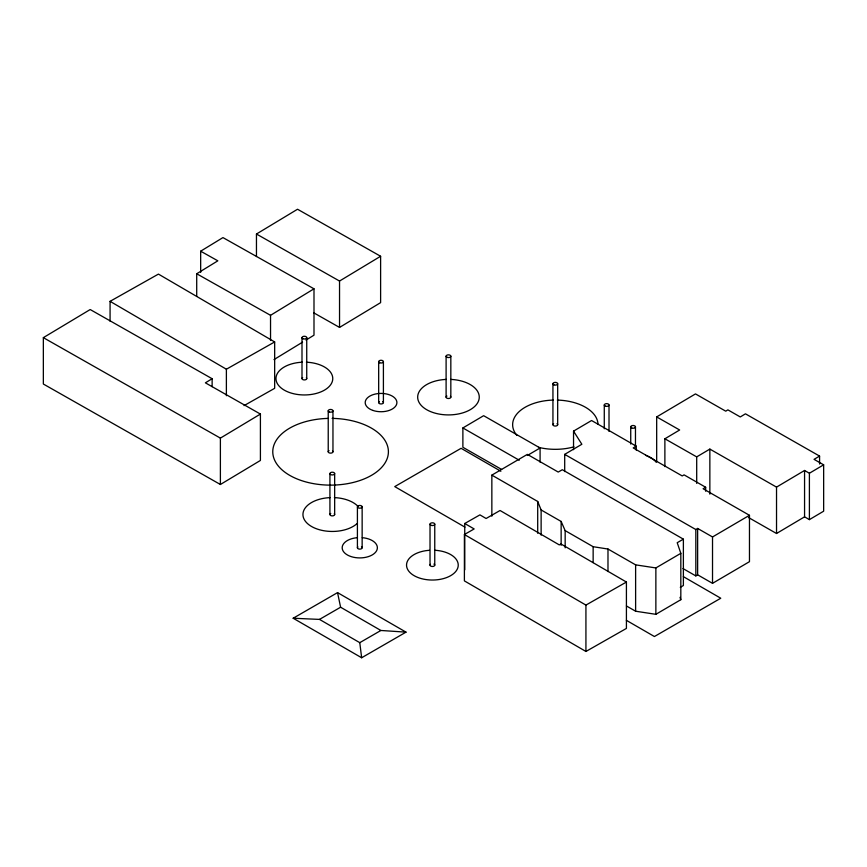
<?xml version="1.0" encoding="UTF-8"?>
<svg xmlns="http://www.w3.org/2000/svg" width="867" height="867" viewBox="0 0 867 867"><rect width="100%" height="100%" fill="white"/><g stroke="black" fill="none" stroke-linecap="round" stroke-linejoin="round"><path stroke-width="1.3" d="M682.947 568.535L695.833 575.916L695.833 529.542L697.632 528.437L712.522 536.966L712.522 583.339L697.632 574.81L697.632 528.437M695.833 575.916L697.632 574.81M196.711 296.286L196.711 273.766L217.834 260.826L200.667 251.192L222.949 237.591L313.995 288.809L313.995 335.182L305.997 340.07M270.537 340.482L270.537 315.317L313.995 288.809M273.972 359.599L302.561 342.162M212.133 378.727L205.381 382.824L260.414 414.068L260.414 460.442L220.391 484.49L43.35 384.027L43.35 337.653L90.19 309.541L212.133 378.727L212.133 386.682M256.459 256.545L256.459 234.025L297.533 209.24L380.613 256.264L380.613 302.637L339.539 327.423L313.8 312.857M339.539 327.423L339.539 281.049L380.613 256.264M220.391 484.49L220.391 438.117L260.414 414.068M664.881 466.609L664.881 438.789L679.652 429.989L656.677 416.919L656.677 461.97M748.449 517.491L776.529 533.498L776.529 487.124L804.565 470.467L809.399 473.252L809.399 519.626L804.565 516.84L804.565 470.467M776.529 533.498L804.565 516.84M656.677 416.919L695.486 393.911L725.733 411.175L727.89 409.863L740.277 416.951L745.457 413.83L819.575 456.085L819.575 464.04M696.7 483.396L696.7 456.887L709.856 449.095L776.529 487.124M501.635 469.459L462.88 447.274L462.88 427.951L483.645 415.694L540.087 448.001L540.087 462.176M809.399 473.252L823.65 464.82L814.048 459.347L819.575 456.085M809.399 519.626L823.65 511.194L823.65 464.82M573.542 449.68L573.542 431.127L591.576 420.517L636.259 446.18L636.259 450.157M564.699 471.594L564.699 454.373L581.855 444.262L573.542 431.127M527.353 455.478L540.087 448.001M683.38 539.155L562.304 469.719L558.24 472.071L527.342 454.373L491.849 475.127L537.703 501.462L541.127 509.959L561.144 521.446L565.165 530.626L593.147 546.709L607.984 549.028L635.619 564.851L655.864 567.939L680.823 553.33L677.214 542.709L683.38 539.155L683.38 585.528L680.292 587.306M712.522 536.966L749.467 515.301L703.104 488.739L705.662 487.254L705.662 491.231M626.408 605.946L635.619 611.224L655.864 614.313L680.823 599.704L680.823 553.33M712.522 583.339L749.467 561.675L749.467 515.301M293.176 618.236L337.545 592.616L406.016 632.141L361.647 657.76L293.176 618.236L319.5 619.406L359.772 642.664L361.647 657.76M319.5 619.406L340.601 607.225L380.884 630.472L406.016 632.141M636.259 446.18L633.224 447.925L682.221 475.94L684.074 474.867L705.662 487.254M359.772 642.664L380.884 630.472M464.745 523.505L479.928 514.868L486.094 518.499L500.053 510.5L559.28 544.899L560.971 543.988L626.418 582.05L626.418 628.423L585.929 651.464L464.398 580.89L464.398 534.516L474.162 528.946L464.745 523.505L464.745 569.868M464.398 534.516L585.929 605.09L626.418 582.05M110.076 321.213L110.076 301.337L158.433 274.102L274.666 341.945L274.666 388.318L244.05 405.615M110.076 301.337L226.385 369.223L274.666 341.945M196.711 273.766L270.537 315.317M256.459 234.025L339.539 281.049M664.881 438.789L696.7 456.887M43.35 337.653L220.391 438.117M564.699 454.373L695.833 529.542M462.88 427.951L519.257 460.225M500.866 471.269L461.092 448.304L394.745 486.604L464.929 527.125M683.337 576.62L720.77 598.23L654.422 636.53L626.353 620.317M680.021 597.341L680.823 599.704M337.545 592.616L340.601 607.225M709.856 449.095L709.856 494.147M655.864 567.939L655.864 614.313M635.619 564.851L635.619 611.224M635.468 426.867L635.468 446.678M630.732 426.867L630.732 444.034M609.013 405.008L609.013 431.419M607.984 549.028L607.984 571.548M604.277 405.008L604.277 428.775M593.147 546.709L593.147 562.607M585.929 605.09L585.929 651.464M565.165 530.626L565.165 547.846M561.144 521.446L561.144 545.3M557.676 383.756L557.676 424.689M552.94 383.756L552.94 424.689M541.127 509.959L541.127 535.134M537.703 501.462L537.703 533.259M491.849 475.127L491.849 516.201M450.829 356.207L450.829 397.14M446.104 356.207L446.104 397.14M434.757 524.188L434.757 565.121M430.021 524.188L430.021 565.121M383.409 361.637L383.409 402.581M378.673 361.637L378.673 402.581M362.146 506.816A2.363 1.366 0 0 1 358.602 507.997A2.363 1.366 0 0 1 358.602 505.634A2.363 1.366 0 0 1 362.146 506.816L362.146 547.749M357.41 506.816L357.41 547.749M334.662 473.577A2.363 1.366 0 0 1 331.107 474.758A2.363 1.366 0 0 1 331.107 472.396A2.363 1.366 0 0 1 334.662 473.577L334.662 514.51M332.961 410.817L332.961 451.75M329.926 473.577L329.926 514.51M328.225 410.817L328.225 451.75M306.734 337.631L306.734 378.565M301.998 337.631L301.998 378.565M226.385 369.223L226.385 395.72M200.667 251.192L200.667 272.39M556.982 423.725A2.363 1.366 0 0 1 556.982 425.654A2.363 1.366 0 0 1 553.634 425.654A2.363 1.366 0 0 1 553.634 423.725M306.322 377.784A2.363 1.366 0 0 1 305.823 379.638A2.363 1.366 0 0 1 302.594 379.464A2.363 1.366 0 0 1 302.691 377.6M332.538 450.981A2.363 1.366 0 0 1 331.996 452.856A2.363 1.366 0 0 1 328.723 452.596A2.363 1.366 0 0 1 329.07 450.699M450.417 396.36A2.363 1.366 0 0 1 449.865 398.235A2.363 1.366 0 0 1 446.603 397.986A2.363 1.366 0 0 1 446.949 396.089M382.715 401.605A2.363 1.366 0 0 1 382.715 403.545A2.363 1.366 0 0 1 379.367 403.545A2.363 1.366 0 0 1 379.367 401.605M334.239 513.741A2.363 1.366 0 0 1 333.697 515.616A2.363 1.366 0 0 1 330.435 515.356A2.363 1.366 0 0 1 330.782 513.47M361.452 546.784A2.363 1.366 0 0 1 361.528 548.67A2.363 1.366 0 0 1 358.277 548.8A2.363 1.366 0 0 1 357.887 546.936M356.976 523.668A29.337 16.939 0 0 1 307.059 523.159A29.337 16.939 0 0 1 330.197 497.615M334.391 497.615A29.337 16.939 0 0 1 358.038 506.393M434.974 550.274A25.837 14.912 0 0 1 454.384 572.946A25.837 14.912 0 0 1 410.579 573.12A25.837 14.912 0 0 1 429.458 550.296M362.287 537.692A17.6 10.166 0 0 1 374.587 553.244A17.6 10.166 0 0 1 344.968 553.244A17.6 10.166 0 0 1 357.28 537.692M645.557 455.316A24.97 14.414 0 0 1 656.037 462.111M573.976 446.841A42.678 24.644 0 0 1 538.526 447.339M516.927 435.462A42.678 24.644 0 0 1 553.254 400.077M557.308 400.077A42.678 24.644 0 0 1 597.97 424.082M450.721 379.41A30.789 17.773 0 0 1 474.726 406.417A30.789 17.773 0 0 1 422.142 406.363A30.789 17.773 0 0 1 446.332 379.41M306.398 362.211A28.383 16.386 0 0 1 328.604 387.094A28.383 16.386 0 0 1 280.128 387.094A28.383 16.386 0 0 1 302.345 362.211M332.126 418.382A57.818 33.38 0 0 1 380.58 468.516A57.818 33.38 0 0 1 281.136 469.047A57.818 33.38 0 0 1 327.997 418.403M433.901 564.07A2.363 1.366 0 0 1 434.248 565.956A2.363 1.366 0 0 1 430.986 566.216A2.363 1.366 0 0 1 430.444 564.341M631.707 427.973A2.363 1.366 0 0 0 635.457 427.008A2.363 1.366 0 0 0 632.13 425.621A2.363 1.366 0 0 0 631.707 427.973M605.264 406.114A2.363 1.366 0 0 0 609.002 405.149A2.363 1.366 0 0 0 605.686 403.762A2.363 1.366 0 0 0 605.264 406.114M553.915 384.861A2.363 1.366 0 0 0 557.654 383.897A2.363 1.366 0 0 0 554.338 382.499A2.363 1.366 0 0 0 553.915 384.861M302.984 338.737A2.363 1.366 0 0 0 306.723 337.772A2.363 1.366 0 0 0 303.407 336.385A2.363 1.366 0 0 0 302.984 338.737M329.2 411.923A2.363 1.366 0 0 0 332.939 410.958A2.363 1.366 0 0 0 329.623 409.571A2.363 1.366 0 0 0 329.2 411.923M447.079 357.312A2.363 1.366 0 0 0 450.818 356.348A2.363 1.366 0 0 0 447.502 354.961A2.363 1.366 0 0 0 447.079 357.312M379.659 362.753A2.363 1.366 0 0 0 383.398 361.777A2.363 1.366 0 0 0 380.082 360.39A2.363 1.366 0 0 0 379.659 362.753M372.897 410.427A15.855 9.158 0 0 0 396.902 402.722A15.855 9.158 0 0 0 373.341 394.572A15.855 9.158 0 0 0 372.897 410.427M430.997 525.294A2.363 1.366 0 0 0 434.746 524.329A2.363 1.366 0 0 0 431.419 522.931A2.363 1.366 0 0 0 430.997 525.294"/></g></svg>
